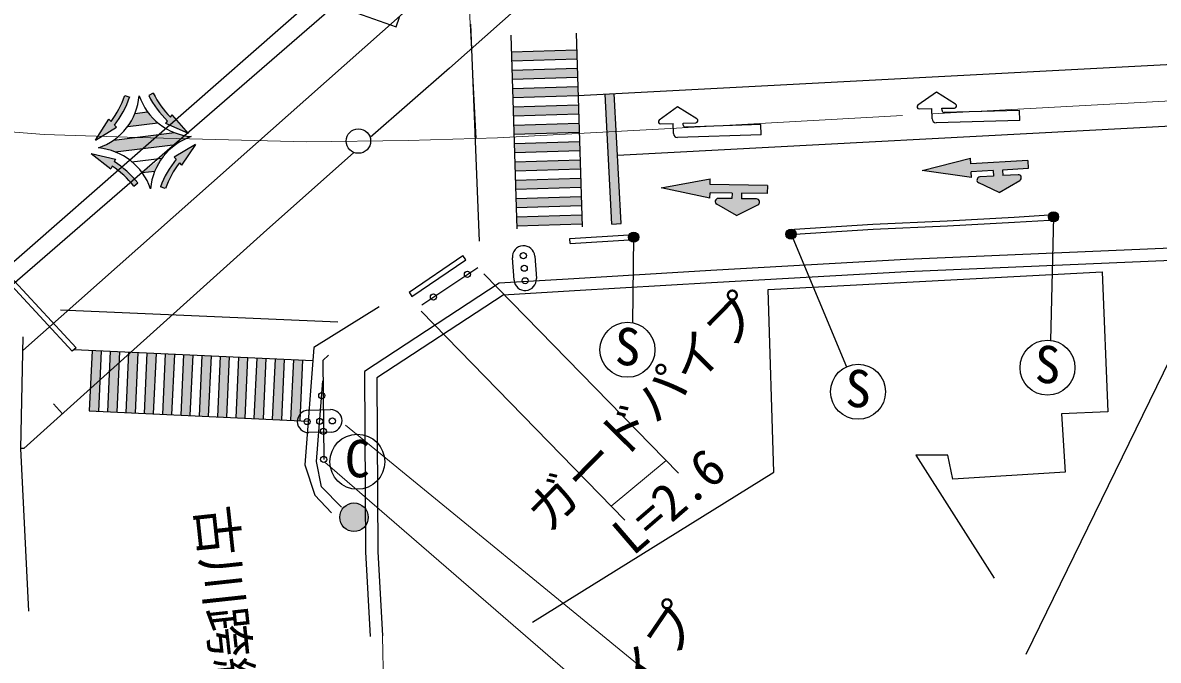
# Model space of a CAD drawing. Units: millimetres at full size, sheet at 1:1000; details may follow other scales. Extents: x 40000 to 680000, y 20000 to 380000.
# Drawn here: x 251966 to 307734, y 246622 to 277911 of the extents above; entities that cross this region are included whole.
import ezdxf
from ezdxf.enums import TextEntityAlignment as Align

# ---------------------------------------------------------------- set-up
doc = ezdxf.new("R2010")
doc.units = ezdxf.units.MM
doc.header["$LTSCALE"] = 1000
doc.linetypes.add('CHAIN', pattern=[18.5, 12, -1.5, 3.5, -1.5])
for name, color, linetype, lineweight in [('M-BGD', 7, 'Continuous', 25), ('M-BGD-EXST', 7, 'Continuous', 25), ('M-BMK', 2, 'CHAIN', 13), ('M-BMK-SRVR', 3, 'Continuous', 25), ('M-STR-HTXT', 7, 'Continuous', 13), ('M-STR-STR1', 1, 'Continuous', 25), ('M-STR-STRC', 7, 'Continuous', 25)]:
    doc.layers.add(name, color=color, linetype=linetype, lineweight=lineweight)
doc.layers.add('M-BMK-HTXT', color=7, linetype='Continuous')
doc.styles.add('ＭＳ ゴシック', font='')
doc.styles.get('ＭＳ ゴシック').set_extended_font_data('MS Gothic')

msp = doc.modelspace()

# ---------------------------------------------------------------- hatches: boundary and pattern name
at = {"layer": 'M-BGD'}
msp.add_hatch(color=256, dxfattribs=at).paths.add_polyline_path([(267535, 253641, 1), (268935, 253641, 1)])
at = {"layer": 'M-BGD-EXST'}
for points in [[(302841, 268386, 1), (302341, 268386, 1)], [(289947, 267531, 1), (289447, 267531, 1)], [(282219, 267388, 1), (281719, 267388, 1)]]:
    msp.add_hatch(color=256, dxfattribs=at).paths.add_polyline_path(points)
at = {"layer": 'M-STR-STRC'}
for points in [[(279163, 276587), (275965, 276487), (275979, 276038), (279177, 276137)], [(279192, 275688), (275993, 275588), (276007, 275138), (279206, 275238)], [(258996, 272973), (259079, 273084), (259071, 273091), (259013, 273149), (258956, 273207), (258900, 273267), (258845, 273327), (258791, 273388), (258738, 273451), (258686, 273514), (258635, 273578), (258586, 273643), (258537, 273709), (258490, 273776), (258444, 273843), (258399, 273912), (258355, 273981), (258313, 274050), (258271, 274121), (258231, 274192), (258193, 274264), (258155, 274337), (258378, 274450), (258416, 274377), (258455, 274305), (258495, 274234), (258536, 274163), (258578, 274093), (258622, 274024), (258667, 273956), (258713, 273889), (258760, 273822), (258809, 273756), (258858, 273691), (258909, 273627), (258961, 273564), (259014, 273501), (259068, 273440), (259123, 273379), (259179, 273320), (259222, 273276), (259313, 273397), (260113, 272470)], [(279220, 274788), (276021, 274688), (276035, 274239), (279234, 274338)], [(281018, 274432), (280569, 274409), (280905, 268032), (281355, 268055)], [(257216, 274248), (257188, 274171), (257159, 274095), (257129, 274019), (257098, 273943), (257065, 273868), (257031, 273794), (256996, 273720), (256959, 273647), (256921, 273575), (256882, 273503), (256842, 273432), (256800, 273362), (256757, 273292), (256713, 273223), (256668, 273155), (256621, 273088), (256574, 273021), (256525, 272956), (256475, 272891), (256572, 272792), (255534, 272142), (256201, 273170), (256307, 273062), (256355, 273128), (256403, 273194), (256449, 273262), (256493, 273330), (256537, 273399), (256579, 273469), (256621, 273540), (256661, 273611), (256699, 273683), (256737, 273756), (256773, 273829), (256808, 273903), (256841, 273978), (256873, 274053), (256904, 274129), (256934, 274205), (256962, 274282), (256983, 274340), (257219, 274258)], [(279248, 273889), (276049, 273789), (276063, 273339), (279262, 273439)], [(258100, 273534, 0.06093), (258595, 273005), (258100, 273534), (257475, 273458, -0.06093), (257121, 272825), (258595, 273005)], [(279276, 272989), (276077, 272889), (276091, 272439), (279290, 272539)], [(260245, 272322), (259420, 272516), (256437, 272153, -0.07135), (255683, 271766, -0.07135), (256508, 271572), (259491, 271935)], [(259667, 271034), (259617, 270969), (259569, 270903), (259522, 270837), (259476, 270769), (259431, 270700), (259388, 270631), (259345, 270561), (259304, 270491), (259264, 270419), (259226, 270347), (259188, 270275), (259152, 270201), (259118, 270127), (259084, 270053), (259052, 269977), (259021, 269902), (258991, 269825), (258970, 269768), (258735, 269853), (258739, 269863), (258767, 269939), (258797, 270015), (258829, 270091), (258861, 270166), (258895, 270240), (258931, 270314), (258967, 270387), (259005, 270460), (259044, 270531), (259085, 270603), (259126, 270673), (259169, 270743), (259213, 270812), (259258, 270880), (259305, 270947), (259352, 271013), (259401, 271079), (259451, 271144), (259502, 271208), (259406, 271308), (260455, 271941), (259771, 270925)], [(279304, 272089), (276105, 271990), (276119, 271540), (279318, 271640)], [(255329, 271495), (256523, 271220), (256464, 271095), (256472, 271090), (256541, 271045), (256608, 270998), (256675, 270951), (256741, 270903), (256806, 270853), (256870, 270802), (256933, 270750), (256995, 270697), (257056, 270643), (257117, 270588), (257176, 270532), (257235, 270475), (257292, 270416), (257348, 270357), (257404, 270297), (257458, 270236), (257511, 270174), (257563, 270111), (257614, 270047), (257417, 269893), (257366, 269956), (257314, 270019), (257261, 270082), (257207, 270143), (257152, 270203), (257095, 270262), (257038, 270320), (256979, 270378), (256920, 270434), (256860, 270489), (256798, 270543), (256736, 270596), (256673, 270648), (256609, 270699), (256544, 270748), (256478, 270797), (256411, 270844), (256361, 270879), (256296, 270742)], [(258807, 271263, 0.06093), (258453, 270630), (257829, 270554)], [(279332, 271190), (276133, 271090), (276147, 270640), (279346, 270740)], [(300104, 270409), (300088, 270683), (301351, 270757), (301328, 271154), (298522, 270990), (298505, 271265), (296140, 270652), (298561, 270319), (298545, 270593), (299622, 270656), (299638, 270381), (298970, 270342, 0.77336), (298913, 270058), (299919, 269571), (300932, 270173, 0.78564), (300846, 270452)], [(279360, 270290), (276162, 270190), (276176, 269741), (279374, 269841)], [(287262, 269272), (287266, 269547), (288531, 269529), (288536, 269926), (285725, 269966), (285729, 270242), (283326, 269802), (285716, 269294), (285720, 269569), (286799, 269554), (286795, 269278), (286125, 269288, 0.77336), (286048, 269008), (287016, 268450), (288070, 268977, 0.78564), (288005, 269261)], [(279388, 269391), (276190, 269291), (276204, 268841), (279402, 268941)], [(279416, 268491), (276218, 268391), (276232, 267942), (279430, 268041)], [(255819, 261813), (255370, 261833), (255233, 258857), (255682, 258836)], [(256718, 261771), (256269, 261792), (256132, 258815), (256582, 258795)], [(257617, 261730), (257168, 261751), (257031, 258774), (257481, 258753)], [(258516, 261689), (258067, 261710), (257930, 258733), (258380, 258712)], [(259415, 261648), (258966, 261668), (258829, 258691), (259279, 258671)], [(260314, 261606), (259865, 261627), (259728, 258650), (260178, 258630)], [(261213, 261565), (260764, 261586), (260627, 258609), (261077, 258588)], [(262113, 261524), (261663, 261544), (261526, 258568), (261976, 258547)], [(263012, 261483), (262562, 261503), (262425, 258526), (262875, 258506)], [(263911, 261441), (263461, 261462), (263324, 258485), (263774, 258464)], [(264810, 261400), (264360, 261421), (264223, 258444), (264673, 258423)], [(265123, 258402), (265572, 258382), (265709, 261359), (265259, 261379)]]:
    msp.add_hatch(color=256, dxfattribs=at).paths.add_polyline_path(points)
h = msp.add_hatch(color=256, dxfattribs=at)
edge = h.paths.add_edge_path()
edge.add_line((297113, 273611), (297111, 273711))
h = msp.add_hatch(color=256, dxfattribs=at)
edge = h.paths.add_edge_path()
edge.add_line((284407, 272885), (284404, 272985))

# ---------------------------------------------------------------- linework, layer by layer
at = {"layer": 'M-BGD'}
for p, q in [((270294, 282622), (249007, 263973)), ((270977, 281950), (249499, 263358)), ((270311, 277712), (270476, 278184)), ((302384, 268226), (302368, 268475)), ((289891, 267533), (289874, 267783)), ((278829, 267319), (281725, 267507)), ((278845, 267069), (278829, 267319)), ((278845, 267069), (281741, 267258)), ((281741, 267258), (281725, 267507)), ((270942, 264681), (273585, 266484)), ((271083, 264474), (273726, 266277)), ((273726, 266277), (273585, 266484)), ((271568, 264068), (274316, 265906)), ((270942, 264681), (271083, 264474)), ((254584, 261959), (254400, 261789)), ((252260, 249037), (251880, 257014))]:
    msp.add_line(p, q, dxfattribs=at)
for points in [[(256361, 295852), (259119, 288089), (260174, 286013), (262750, 282567), (266320, 279522), (268360, 278396), (270311, 277712)], [(254400, 261789), (250201, 266312), (242975, 267678), (238941, 268392), (233643, 269395), (227724, 270397), (222499, 271392), (215933, 272581), (203346, 274830), (189487, 277400)], [(254584, 261959), (250328, 266543), (243020, 267924), (238986, 268638), (233687, 269641), (227768, 270643), (222545, 271638), (215977, 272827), (203391, 275076), (189533, 277646)], [(369998, 269932), (362281, 269661), (356216, 269362), (349531, 269011), (331680, 268009), (328605, 267897), (325774, 267783), (320667, 267468), (309496, 266893), (295349, 266291), (285761, 265746), (279030, 265345), (275359, 265135), (268756, 260799), (268804, 251943), (269032, 247790)], [(289874, 267783), (293712, 268031), (297365, 268191), (300656, 268369), (302368, 268475)], [(289891, 267533), (293725, 267781), (297378, 267941), (300670, 268119), (302384, 268226)], [(328065, 267264), (325804, 267184), (320701, 266869), (309524, 266294), (295379, 265691), (285796, 265147), (279065, 264746), (275554, 264545), (269358, 260476), (269404, 251961), (269631, 247823)], [(276994, 248497), (288855, 255855), (288576, 264818), (304971, 265690), (305250, 258820), (302983, 258715), (303157, 255855), (297646, 255507), (297402, 256692), (295832, 256692), (299669, 250659)], [(269473, 263961), (266260, 261977), (265817, 256209), (266318, 254733), (267132, 253862)], [(266983, 261593), (266700, 261342), (266748, 256478)], [(267625, 254140), (266644, 255135), (266399, 256376), (266710, 260330)]]:
    msp.add_lwpolyline(points, dxfattribs=at)
for centre, radius in [((273805, 265564), 150), ((272138, 264449), 150), ((266653, 259610), 150), ((266734, 257859), 150), ((266748, 256478), 150), ((268235, 253641), 700)]:
    msp.add_circle(centre, radius, dxfattribs=at)
at = {"layer": 'M-BGD-EXST'}
for p, q in [((302591, 268386), (302446, 262323)), ((281969, 267388), (281918, 263185)), ((289697, 267531), (292424, 261026))]:
    msp.add_line(p, q, dxfattribs=at)
for centre, radius in [((302591, 268386), 250), ((289697, 267531), 250), ((281969, 267388), 250), ((281665, 261859), 1350), ((302293, 260982), 1350), ((292990, 259800), 1350), ((268399, 256365), 1350)]:
    msp.add_circle(centre, radius, dxfattribs=at)
at = {"layer": 'M-BMK'}
msp.add_lwpolyline([(245682, 273035), (253018, 272419), (257604, 272276), (265895, 272072), (270901, 272133), (275282, 272256), (283184, 272686), (297524, 273485), (321884, 274831), (338030, 275714), (353275, 276479), (371254, 277453), (401441, 279081)], dxfattribs=at)
at = {"layer": 'M-BMK-SRVR'}
msp.add_circle((268452, 272103), 600, dxfattribs=at)
at = {"layer": 'M-STR-HTXT'}
for p, q in [((274229, 272226), (272786, 299873)), ((274610, 265589), (284170, 255810)), ((271526, 263762), (281535, 253503)), ((267826, 258164), (284575, 244462)), ((266811, 256342), (283329, 242058)), ((280870, 254184), (283571, 256422)), ((269631, 247823), (269904, 235842))]:
    msp.add_line(p, q, dxfattribs=at)
at = {"layer": 'M-STR-STR1'}
for p, q in [((251976, 261821), (272811, 280302)), ((268221, 271549), (263799, 267597)), ((263799, 267597), (252020, 257017)), ((253474, 259204), (253912, 258717))]:
    msp.add_line(p, q, dxfattribs=at)
for points in [[(278138, 280311), (272933, 275680), (269027, 272274)], [(252020, 257017), (251880, 257014), (251990, 262489)]]:
    msp.add_lwpolyline(points, dxfattribs=at)
at = {"layer": 'M-STR-STRC'}
for p, q in [((273957, 277837), (274383, 267191)), ((275940, 277302), (276236, 267802)), ((279138, 277402), (279434, 267902)), ((275965, 276487), (279163, 276587)), ((275979, 276038), (279177, 276137)), ((275993, 275588), (279192, 275688)), ((276007, 275138), (279206, 275238)), ((258378, 274450), (258155, 274337)), ((276021, 274688), (279220, 274788)), ((280905, 268032), (280569, 274409)), ((281355, 268055), (281018, 274432)), ((296841, 274504), (295931, 273865)), ((297781, 273911), (296841, 274504)), ((256983, 274340), (257219, 274258)), ((276035, 274239), (279234, 274338)), ((276049, 273789), (279248, 273889)), ((257475, 273458), (258100, 273534)), ((259222, 273276), (259313, 273397)), ((260113, 272470), (259313, 273397)), ((276063, 273339), (279262, 273439)), ((284128, 273776), (283223, 273130)), ((285073, 273190), (284128, 273776)), ((295991, 273683), (296611, 273698)), ((296623, 273198), (296611, 273698)), ((297111, 273711), (297730, 273726)), ((297113, 273611), (297111, 273711)), ((300921, 273605), (297216, 273513)), ((300933, 273106), (300921, 273605)), ((255534, 272142), (256201, 273170)), ((256307, 273062), (256201, 273170)), ((257121, 272825), (258595, 273005)), ((276077, 272889), (279276, 272989)), ((312353, 273040), (281178, 271395)), ((283285, 272949), (283904, 272969)), ((283920, 272469), (283904, 272969)), ((284404, 272985), (285023, 273005)), ((284407, 272885), (284404, 272985)), ((288214, 272909), (284510, 272788)), ((288231, 272409), (288214, 272909)), ((300933, 273106), (296828, 273004)), ((256437, 272153), (259420, 272516)), ((276091, 272439), (279290, 272539)), ((288231, 272409), (284127, 272276)), ((256508, 271572), (259491, 271935)), ((260455, 271941), (259771, 270925)), ((276105, 271990), (279304, 272089)), ((276119, 271540), (279318, 271640)), ((255329, 271495), (256295, 270742)), ((257333, 271083), (258807, 271263)), ((259667, 271034), (259771, 270925)), ((276133, 271090), (279332, 271190)), ((296140, 270652), (298505, 271265)), ((298522, 270990), (298505, 271265)), ((301328, 271154), (298522, 270990)), ((301328, 271154), (301351, 270757)), ((256361, 270879), (256296, 270742)), ((257829, 270554), (258453, 270630)), ((276147, 270640), (279346, 270740)), ((298561, 270319), (296140, 270652)), ((299622, 270656), (298545, 270593)), ((298561, 270319), (298545, 270593)), ((299622, 270656), (299638, 270381)), ((301351, 270757), (300088, 270683)), ((300088, 270683), (300104, 270409)), ((257417, 269893), (257614, 270047)), ((276162, 270190), (279360, 270290)), ((283326, 269802), (285729, 270242)), ((285725, 269966), (285729, 270242)), ((288536, 269926), (285725, 269966)), ((288536, 269926), (288531, 269529)), ((299919, 269571), (298913, 270058)), ((299638, 270381), (298970, 270342)), ((299919, 269571), (300932, 270173)), ((300846, 270452), (300104, 270409)), ((258970, 269768), (258735, 269853)), ((276176, 269741), (279374, 269841)), ((276190, 269291), (279388, 269391)), ((285716, 269294), (283326, 269802)), ((285716, 269294), (285720, 269569)), ((286799, 269554), (285720, 269569)), ((286799, 269554), (286795, 269278)), ((287266, 269547), (287262, 269272)), ((288531, 269529), (287266, 269547)), ((276204, 268841), (279402, 268941)), ((287016, 268450), (286048, 269008)), ((286795, 269278), (286125, 269288)), ((287016, 268450), (288070, 268977)), ((288005, 269261), (287262, 269272)), ((276218, 268391), (279416, 268491)), ((311747, 268474), (301230, 246901)), ((276232, 267942), (279430, 268041)), ((280905, 268032), (281355, 268055)), ((276093, 265280), (276015, 266377)), ((277112, 266455), (277190, 265358)), ((253818, 263815), (267441, 263238)), ((254492, 261874), (266210, 261336)), ((255370, 261833), (255233, 258857)), ((255819, 261813), (255682, 258836)), ((256269, 261792), (256132, 258815)), ((256718, 261771), (256582, 258795)), ((257168, 261751), (257031, 258774)), ((257617, 261730), (257481, 258753)), ((258067, 261710), (257930, 258733)), ((258516, 261689), (258380, 258712)), ((258966, 261668), (258829, 258691)), ((259415, 261648), (259279, 258671)), ((259865, 261627), (259728, 258650)), ((260314, 261606), (260178, 258630)), ((260764, 261586), (260627, 258609)), ((261213, 261565), (261077, 258588)), ((261663, 261544), (261526, 258568)), ((262113, 261524), (261976, 258547)), ((262562, 261503), (262425, 258526)), ((263012, 261483), (262875, 258506)), ((263461, 261462), (263324, 258485)), ((263911, 261441), (263774, 258464)), ((264360, 261421), (264223, 258444)), ((264810, 261400), (264673, 258423)), ((265259, 261379), (265123, 258402)), ((265709, 261359), (265572, 258382)), ((255233, 258857), (265982, 258363)), ((265987, 258895), (267087, 258922)), ((267113, 257822), (266014, 257796))]:
    msp.add_line(p, q, dxfattribs=at)
for points in [[(279234, 274338), (345439, 277832), (367105, 277198), (344642, 275227), (326163, 276815)], [(255534, 272142), (256572, 272792), (256475, 272891)], [(260113, 272470), (258996, 272973), (259079, 273084)], [(260455, 271941), (259406, 271308), (259502, 271208)], [(255329, 271495), (256523, 271220), (256464, 271095)]]:
    msp.add_lwpolyline(points, dxfattribs=at)
for centre in [(276553, 266481), (276597, 265863), (276641, 265245), (265935, 258338), (266554, 258353), (267174, 258368)]:
    msp.add_circle(centre, 150, dxfattribs=at)
for centre, radius, start, end in [((262558, 276564), 4684, 206.8301, 224.583), ((254713, 274590), 2985, 288.9673, 354.9223), ((252553, 275863), 4684, 323.2644, 341.0173), ((252789, 275782), 4684, 321.8886, 341.0173), ((260510, 275296), 2985, 198.9673, 264.9223), ((262335, 276451), 4684, 206.8301, 225.9588), ((295989, 273783), 100, 125.1125, 271.4224), ((297728, 273826), 100, 271.4224, 57.7324), ((297213, 273613), 100, 181.4224, 271.4224), ((283281, 273049), 100, 125.5517, 271.8616), ((284507, 272888), 100, 181.8616, 271.8616), ((285020, 273105), 100, 271.8616, 58.1715), ((296823, 273204), 200, 181.4868, 271.4224), ((261216, 269499), 2985, 108.9673, 174.9223), ((284120, 272475), 200, 181.926, 271.8616), ((255419, 268793), 2985, 18.9673, 84.9223), ((253928, 267157), 4684, 38.0948, 57.2234), ((263139, 268256), 4684, 140.9356, 160.0642), ((263374, 268171), 4684, 142.3114, 160.0642), ((253731, 267002), 4684, 38.0948, 55.8477), ((298978, 270193), 150, 93.3428, 244.211), ((300855, 270302), 150, 300.7242, 93.3428), ((286123, 269138), 150, 89.1761, 240.0443), ((288003, 269111), 150, 296.5575, 89.1761), ((276563, 266416), 550, 94.0879, 184.0879), ((276563, 266416), 550, 4.0879, 94.0879), ((276642, 265319), 550, 184.0879, 274.0879), ((276642, 265319), 550, 274.0879, 4.0879), ((266000, 258346), 550, 91.3889, 181.3889), ((267100, 258372), 550, 1.3889, 91.3889), ((266000, 258346), 550, 181.3889, 271.3889), ((267100, 258372), 550, 271.3889, 1.3889)]:
    msp.add_arc(centre, radius, start, end, dxfattribs=at)

# ---------------------------------------------------------------- texts
at = {"layer": 'M-BGD-EXST', "style": 'ＭＳ ゴシック'}
for s, p in [('S', (281010, 260566)), ('S', (301638, 259689)), ('S', (292334, 258507)), ('C', (267744, 255072))]:
    msp.add_text(s, height=1833, rotation=358.508, dxfattribs=at).set_placement(p, align=Align.BOTTOM_LEFT)
at = {"layer": 'M-BMK-HTXT', "style": 'ＭＳ ゴシック'}
msp.add_text('古川跨線橋', height=1833, rotation=276.161, dxfattribs=at).set_placement((259939, 254065), align=Align.BOTTOM_LEFT)
at = {"layer": 'M-STR-HTXT', "style": 'ＭＳ ゴシック'}
for s, rotation, p in [('ガードパイプ', 45.446, (278188, 252437)), ('L=2.6', 40.746, (282286, 251281)), ('ガードパイプ', 55.804, (277294, 235934))]:
    msp.add_text(s, height=1833, rotation=rotation, dxfattribs=at).set_placement(p, align=Align.BOTTOM_LEFT)

doc.saveas('drawing.dxf')
